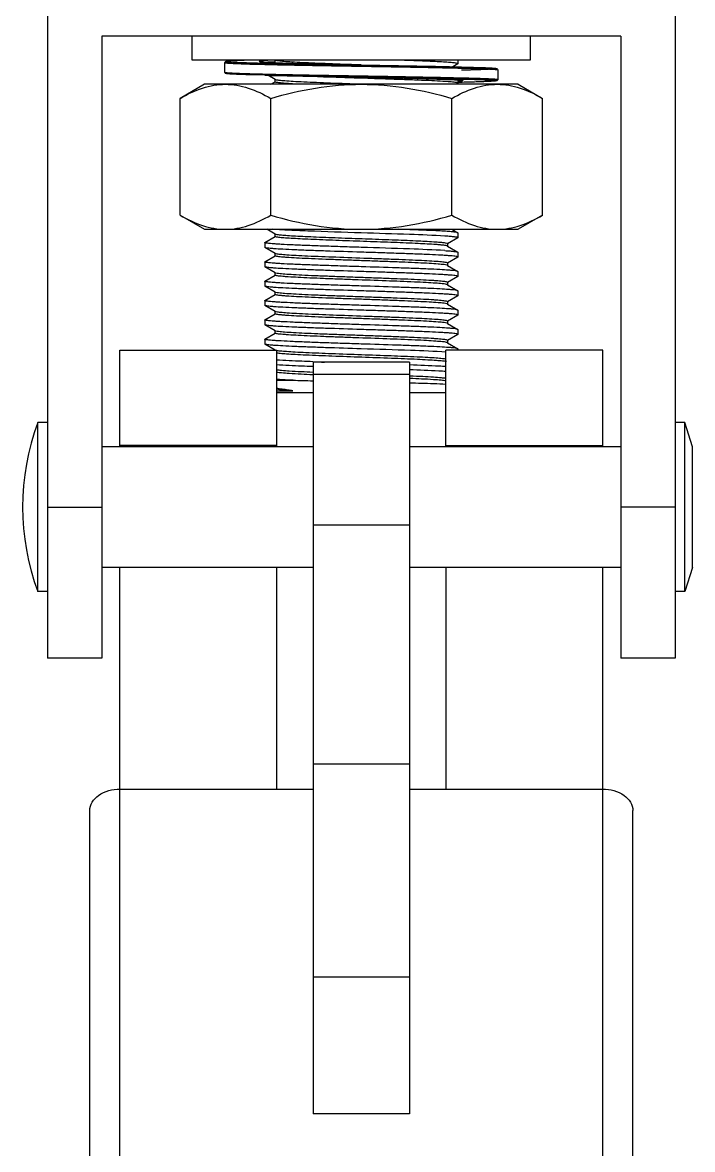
# Model space of a CAD drawing. Extents: x 185245 to 1992634, y -19957 to 755165.
# Drawn here: x 1880752.7 to 1881005.4, y 572780.8 to 573205.6 of the extents above; entities that cross this region are included whole.
import ezdxf

# ---------------------------------------------------------------- set-up
doc = ezdxf.new("R2010")
doc.units = 0
doc.header["$LTSCALE"] = 1000
doc.header["$MEASUREMENT"] = 0
doc.layers.add('02___PRT_ALL_AXES', color=7, linetype='Continuous')
doc.layers.add('03___PRT_ALL_CURVES', color=7, linetype='Continuous')

msp = doc.modelspace()

# ---------------------------------------------------------------- linework, layer by layer
at = {"color": 0, "linetype": 'Continuous'}
for p, q in [((1880762.08, 573221.01), (1880762.08, 572966.03)), ((1880998.84, 573221.01), (1880998.84, 572966.03)), ((1880782.57, 573200.52), (1880782.57, 572966.03)), ((1880978.35, 573200.52), (1880782.57, 573200.52)), ((1880978.35, 573200.52), (1880978.35, 572966.03)), ((1880829.01, 573186.86), (1880829.01, 573190.5)), ((1880831.94, 573191.23), (1880832.71, 573191.27)), ((1880832.71, 573191.27), (1880833.62, 573191.31)), ((1880833.62, 573191.31), (1880834.69, 573191.36)), ((1880834.69, 573191.36), (1880836.3, 573191.41)), ((1880843.96, 573190.68), (1880844.52, 573190.64)), ((1880844.52, 573190.64), (1880845.16, 573190.6)), ((1880845.16, 573190.6), (1880845.9, 573190.56)), ((1880845.28, 573190.6), (1880845.24, 573190.6)), ((1880845.9, 573190.56), (1880846.74, 573190.52)), ((1880846.74, 573190.52), (1880848.23, 573190.46)), ((1880847.95, 573190.74), (1880847.79, 573190.73)), ((1880847.86, 573190.47), (1880847.96, 573190.53)), ((1880847.89, 573190.47), (1880847.95, 573190.47)), ((1880847.9, 573190.19), (1880847.96, 573190.19)), ((1880848.04, 573191.34), (1880847.92, 573191.41)), ((1880847.98, 573190.74), (1880847.95, 573190.74)), ((1880847.98, 573190.5), (1880847.98, 573191.41)), ((1880847.99, 573190.47), (1880847.98, 573190.5)), ((1880848.1, 573191.31), (1880848.04, 573191.34)), ((1880848.23, 573190.46), (1880850.67, 573190.36)), ((1880850.67, 573190.36), (1880853.65, 573190.26)), ((1880853.65, 573190.26), (1880857.23, 573190.16)), ((1880857.23, 573190.16), (1880861.44, 573190.04)), ((1880861.44, 573190.04), (1880867.59, 573189.89)), ((1880880.46, 573189.59), (1880879.7, 573189.62)), ((1880879.7, 573189.61), (1880880.46, 573189.59)), ((1880879.7, 573189.61), (1880880.46, 573189.59)), ((1880880.46, 573189.59), (1880881.02, 573189.58)), ((1880881.02, 573189.58), (1880893.71, 573189.36)), ((1880893.71, 573189.36), (1880908.44, 573189.09)), ((1880908.44, 573189.09), (1880916.49, 573188.91)), ((1880916.83, 573189.98), (1880915.03, 573188.94)), ((1880916.49, 573188.91), (1880921.44, 573188.78)), ((1880916.83, 573189.98), (1880916.89, 573190.05)), ((1880921.44, 573188.78), (1880924.43, 573188.69)), ((1880924.43, 573188.69), (1880926.22, 573188.62)), ((1880926.22, 573188.62), (1880927.68, 573188.56)), ((1880927.68, 573188.56), (1880928.48, 573188.53)), ((1880928.48, 573188.53), (1880929.16, 573188.49)), ((1880929.16, 573188.49), (1880929.73, 573188.45)), ((1880831.88, 573186.14), (1880831.28, 573186.17)), ((1880832.59, 573186.1), (1880831.88, 573186.14)), ((1880833.44, 573186.06), (1880832.59, 573186.1)), ((1880834.96, 573186), (1880833.44, 573186.06)), ((1880836.85, 573185.93), (1880834.96, 573186)), ((1880840, 573185.84), (1880836.85, 573185.93)), ((1880844.08, 573185.73), (1880840, 573185.84)), ((1880843.97, 573186.18), (1880844.02, 573186.18)), ((1880857.14, 573185.45), (1880844.08, 573185.73)), ((1880847.98, 573184.09), (1880845.19, 573185.71)), ((1880847.98, 573183.22), (1880847.98, 573184.13)), ((1880848.04, 573184.06), (1880847.98, 573184.09)), ((1880848.06, 573185.64), (1880848.1, 573185.64)), ((1880866.73, 573185.28), (1880857.14, 573185.45)), ((1880859.93, 573185.4), (1880860.16, 573185.4)), ((1880860.16, 573185.4), (1880866.57, 573185.28)), ((1880866.57, 573185.28), (1880866.73, 573185.28)), ((1880881.04, 573185.03), (1880866.73, 573185.28)), ((1880866.73, 573185.28), (1880873.47, 573185.16)), ((1880873.47, 573185.16), (1880873.58, 573185.16)), ((1880873.58, 573185.16), (1880880.43, 573185.04)), ((1880880.43, 573185.04), (1880880.46, 573185.04)), ((1880880.46, 573185.04), (1880881.04, 573185.03)), ((1880881.03, 573184.57), (1880880.46, 573184.58)), ((1880882.86, 573184.51), (1880881.03, 573184.57)), ((1880881.04, 573185.03), (1880882.87, 573184.98)), ((1880881.04, 573185.03), (1880882.87, 573185)), ((1880887.61, 573184.88), (1880882.87, 573184.98)), ((1880895.27, 573184.69), (1880887.61, 573184.88)), ((1880900.57, 573184.56), (1880895.27, 573184.69)), ((1880905.07, 573184.43), (1880900.57, 573184.56)), ((1880907.92, 573184.34), (1880905.07, 573184.43)), ((1880910.35, 573184.26), (1880907.92, 573184.34)), ((1880912.39, 573184.18), (1880910.35, 573184.26)), ((1880914.07, 573184.11), (1880912.39, 573184.18)), ((1880915, 573184.06), (1880914.07, 573184.11)), ((1880915.8, 573184.01), (1880915, 573184.06)), ((1880916.48, 573183.97), (1880915.8, 573184.01)), ((1880916.87, 573184.35), (1880916.93, 573184.35)), ((1880916.89, 573184.81), (1880916.95, 573184.81)), ((1880931.91, 573187.77), (1880931.91, 573184.13)), ((1880846.34, 573182.31), (1880847.96, 573183.24)), ((1880916.83, 573182.7), (1880916.15, 573182.31)), ((1880916.83, 573182.7), (1880916.89, 573182.76)), ((1880921.82, 573183.13), (1880916.89, 573183)), ((1880917.66, 573183.47), (1880916.92, 573183.41)), ((1880924.59, 573183.22), (1880921.82, 573183.13)), ((1880926.27, 573183.28), (1880924.59, 573183.22)), ((1880927.65, 573183.33), (1880926.27, 573183.28)), ((1880928.42, 573183.37), (1880927.65, 573183.33)), ((1880929.09, 573183.41), (1880928.42, 573183.37)), ((1880844.09, 573122.72), (1880847.96, 573124.96)), ((1880847.98, 573125.81), (1880844.77, 573127.67)), ((1880847.98, 573124.94), (1880847.98, 573125.85)), ((1880848.04, 573125.78), (1880847.98, 573125.81)), ((1880916.83, 573124.42), (1880912.96, 573122.18)), ((1880914.58, 573127.67), (1880916.83, 573126.37)), ((1880916.89, 573126.3), (1880916.83, 573126.37)), ((1880916.83, 573124.42), (1880916.89, 573124.48)), ((1880844.04, 573122.66), (1880844.09, 573122.72)), ((1880844.09, 573120.78), (1880844.04, 573120.84)), ((1880847.98, 573118.53), (1880844.09, 573120.78)), ((1880912.88, 573121.37), (1880912.94, 573121.33)), ((1880912.94, 573122.21), (1880912.94, 573121.3)), ((1880912.94, 573121.33), (1880916.83, 573119.08)), ((1880844.09, 573115.44), (1880847.96, 573117.68)), ((1880847.98, 573117.65), (1880847.98, 573118.56)), ((1880848.04, 573118.49), (1880847.98, 573118.53)), ((1880916.83, 573117.13), (1880912.96, 573114.89)), ((1880916.83, 573119.08), (1880916.89, 573119.02)), ((1880916.83, 573117.13), (1880916.89, 573117.2)), ((1880844.04, 573115.38), (1880844.09, 573115.44)), ((1880844.09, 573113.49), (1880844.04, 573113.55)), ((1880847.98, 573111.24), (1880844.09, 573113.49)), ((1880912.88, 573114.08), (1880912.81, 573114.11)), ((1880912.88, 573114.08), (1880912.94, 573114.05)), ((1880912.94, 573114.92), (1880912.94, 573114.01)), ((1880912.94, 573114.05), (1880916.83, 573111.8)), ((1880916.89, 573111.73), (1880916.83, 573111.8)), ((1880844.04, 573108.09), (1880844.09, 573108.15)), ((1880844.09, 573108.15), (1880847.96, 573110.39)), ((1880847.98, 573110.37), (1880847.98, 573111.28)), ((1880848.04, 573111.21), (1880847.98, 573111.24)), ((1880848.12, 573111.17), (1880848.04, 573111.21)), ((1880912.94, 573107.64), (1880912.94, 573106.72)), ((1880916.83, 573109.85), (1880912.96, 573107.61)), ((1880916.83, 573109.85), (1880916.89, 573109.91)), ((1880844.09, 573106.21), (1880844.04, 573106.27)), ((1880847.98, 573103.96), (1880844.09, 573106.21)), ((1880844.09, 573100.87), (1880847.96, 573103.11)), ((1880847.98, 573103.08), (1880847.98, 573103.99)), ((1880848.04, 573103.92), (1880847.98, 573103.96)), ((1880848.1, 573103.89), (1880848.04, 573103.92)), ((1880912.88, 573106.8), (1880912.94, 573106.76)), ((1880912.94, 573106.76), (1880916.83, 573104.51)), ((1880916.89, 573104.45), (1880916.83, 573104.51)), ((1880844.04, 573100.81), (1880844.09, 573100.87)), ((1880844.09, 573098.92), (1880844.04, 573098.98)), ((1880847.98, 573096.67), (1880844.09, 573098.92)), ((1880912.88, 573099.51), (1880912.82, 573099.54)), ((1880912.88, 573099.51), (1880912.94, 573099.48)), ((1880912.94, 573100.35), (1880912.94, 573099.44)), ((1880912.94, 573099.48), (1880916.83, 573097.23)), ((1880916.83, 573102.56), (1880912.96, 573100.32)), ((1880916.83, 573102.56), (1880916.89, 573102.63)), ((1880844.09, 573093.58), (1880847.96, 573095.82)), ((1880847.98, 573095.8), (1880847.98, 573096.71)), ((1880848.04, 573096.64), (1880847.98, 573096.67)), ((1880916.83, 573095.28), (1880912.96, 573093.04)), ((1880916.89, 573097.16), (1880916.83, 573097.23)), ((1880916.83, 573095.28), (1880916.89, 573095.34)), ((1880844.04, 573093.52), (1880844.09, 573093.58)), ((1880844.09, 573091.64), (1880844.04, 573091.7)), ((1880847.98, 573089.39), (1880844.09, 573091.64)), ((1880912.88, 573092.23), (1880912.81, 573092.26)), ((1880912.88, 573092.23), (1880912.94, 573092.19)), ((1880912.94, 573093.07), (1880912.94, 573092.15)), ((1880912.94, 573092.19), (1880916.83, 573089.94)), ((1880844.04, 573086.24), (1880844.09, 573086.3)), ((1880844.09, 573086.3), (1880847.96, 573088.54)), ((1880847.98, 573088.51), (1880847.98, 573089.42)), ((1880848.04, 573089.35), (1880847.98, 573089.39)), ((1880848.11, 573089.32), (1880848.04, 573089.35)), ((1880916.83, 573087.99), (1880912.96, 573085.75)), ((1880916.89, 573089.88), (1880916.83, 573089.94)), ((1880916.83, 573087.99), (1880916.89, 573088.06)), ((1880789.4, 573045.71), (1880789.4, 573082.14)), ((1880789.4, 573082.14), (1880848.59, 573082.14)), ((1880844.09, 573084.35), (1880844.04, 573084.41)), ((1880847.91, 573082.14), (1880844.09, 573084.35)), ((1880848.59, 573045.71), (1880848.59, 573082.14)), ((1880912.33, 573045.71), (1880912.33, 573082.14)), ((1880971.52, 573082.14), (1880912.33, 573082.14)), ((1880912.88, 573084.94), (1880912.94, 573084.91)), ((1880912.94, 573085.78), (1880912.94, 573084.87)), ((1880912.94, 573084.91), (1880916.83, 573082.66)), ((1880916.89, 573082.59), (1880916.83, 573082.66)), ((1880971.52, 573045.71), (1880971.52, 573082.14)), ((1880862.25, 573077.58), (1880862.25, 572794.26)), ((1880898.67, 573077.58), (1880862.25, 573077.58)), ((1880898.67, 573077.58), (1880898.67, 572794.26)), ((1880862.17, 573075.92), (1880862.11, 573075.92)), ((1880848.59, 573070.76), (1880854.69, 573070.76)), ((1880898.67, 573072.88), (1880862.25, 573072.88)), ((1880848.59, 573066.81), (1880854.63, 573066.81)), ((1880848.59, 573066.2), (1880862.25, 573066.2)), ((1880898.67, 573066.2), (1880912.33, 573066.2)), ((1880848.59, 573046.17), (1880789.4, 573046.17)), ((1880912.33, 573046.17), (1880971.52, 573046.17)), ((1880762.08, 573022.95), (1880782.57, 573022.95)), ((1880998.84, 573022.95), (1880978.35, 573022.95)), ((1880898.67, 573016.14), (1880862.25, 573016.14)), ((1880789.4, 570479.48), (1880789.4, 573000.18)), ((1880848.59, 572916.61), (1880848.59, 573000.18)), ((1880912.33, 573000.18), (1880912.33, 572916.61)), ((1880971.52, 570479.48), (1880971.52, 573000.18)), ((1880782.57, 572966.03), (1880762.08, 572966.03)), ((1880998.84, 572966.03), (1880978.35, 572966.03)), ((1880898.67, 572926), (1880862.25, 572926)), ((1880789.4, 572916.61), (1880862.25, 572916.61)), ((1880898.67, 572916.61), (1880971.52, 572916.61)), ((1880778.02, 570595.59), (1880778.02, 572908.56)), ((1880982.91, 570595.59), (1880982.91, 572908.56)), ((1880898.67, 572845.78), (1880862.25, 572845.78)), ((1880898.67, 572794.26), (1880862.25, 572794.26))]:
    msp.add_line(p, q, dxfattribs=at)
for points in [[(1880829.01, 573190.5), (1880829.01, 573190.54), (1880829.12, 573190.8), (1880829.25, 573190.91), (1880829.34, 573190.96), (1880829.42, 573190.99), (1880829.51, 573191.01), (1880829.6, 573191.03), (1880829.7, 573191.05), (1880829.83, 573191.07), (1880829.97, 573191.08), (1880830.13, 573191.1), (1880830.31, 573191.12), (1880830.52, 573191.14), (1880830.75, 573191.15), (1880831, 573191.17), (1880831.29, 573191.19), (1880831.94, 573191.23)], [(1880842.29, 573190.86), (1880842.3, 573190.86), (1880842.33, 573190.85), (1880842.39, 573190.84), (1880842.46, 573190.83), (1880842.56, 573190.81), (1880842.67, 573190.8), (1880842.8, 573190.78), (1880842.94, 573190.77), (1880843.11, 573190.75), (1880843.29, 573190.73), (1880843.5, 573190.72), (1880843.72, 573190.7), (1880843.96, 573190.68)], [(1880867.59, 573189.89), (1880879.13, 573189.62), (1880879.7, 573189.61)], [(1880929.73, 573188.45), (1880929.98, 573188.44), (1880930.2, 573188.42), (1880930.4, 573188.4), (1880930.59, 573188.39), (1880930.75, 573188.37), (1880930.9, 573188.36), (1880931.03, 573188.34), (1880931.15, 573188.33), (1880931.25, 573188.31), (1880931.35, 573188.29), (1880931.43, 573188.28), (1880931.51, 573188.26), (1880931.58, 573188.23), (1880931.68, 573188.18), (1880931.8, 573188.07), (1880931.91, 573187.81), (1880931.91, 573187.77)], [(1880831.28, 573186.17), (1880831.02, 573186.19), (1880830.79, 573186.21), (1880830.57, 573186.22), (1880830.38, 573186.24), (1880830.21, 573186.25), (1880830.05, 573186.27), (1880829.92, 573186.29), (1880829.8, 573186.3), (1880829.69, 573186.32), (1880829.59, 573186.33), (1880829.51, 573186.35), (1880829.43, 573186.37), (1880829.35, 573186.4), (1880829.26, 573186.44), (1880829.13, 573186.54), (1880829.02, 573186.79), (1880829.01, 573186.86)], [(1880918.47, 573183.76), (1880918.47, 573183.76), (1880918.43, 573183.77), (1880918.37, 573183.78), (1880918.28, 573183.8), (1880918.17, 573183.81), (1880918.04, 573183.83), (1880917.89, 573183.85), (1880917.72, 573183.87), (1880917.52, 573183.89), (1880917.3, 573183.91), (1880917.05, 573183.93), (1880916.78, 573183.95), (1880916.48, 573183.97)], [(1880931.91, 573184.13), (1880931.91, 573184.06), (1880931.79, 573183.81), (1880931.66, 573183.71), (1880931.57, 573183.67), (1880931.49, 573183.64), (1880931.41, 573183.62), (1880931.33, 573183.6), (1880931.23, 573183.58), (1880931.12, 573183.57), (1880931, 573183.55), (1880930.86, 573183.54), (1880930.71, 573183.52), (1880930.53, 573183.51), (1880930.34, 573183.49), (1880930.13, 573183.47), (1880929.91, 573183.46), (1880929.65, 573183.44), (1880929.09, 573183.41)]]:
    msp.add_lwpolyline(points, dxfattribs=at)
for centre, radius, start, end in [((1880881.75, 574733.36), 1543.54, 268.54679, 268.74351), ((1880885.6, 574894.66), 1709.43, 268.60622, 268.7414), ((1880918.9, 576417.77), 3232.91, 268.74507, 268.95473), ((1880913.81, 573142.5), 41.56, 85.0643, 85.7408), ((1880914.58, 573210.77), 26.97, 274.9903, 275.5021), ((1880848.41, 573104.64), 0.808, 247.735, 248.6623), ((1880912.51, 573098.79), 0.809, 67.7398, 68.664), ((1880932.97, 575008.65), 1932.2, 267.9, 268.02905), ((1880895.75, 574549.15), 1478.96, 268.40929, 268.69927)]:
    msp.add_arc(centre, radius, start, end, dxfattribs=at)
for points, knots in [([(1880829.01, 573190.5), (1880829.01, 573190.48), (1880829.13, 573190.44), (1880829.29, 573190.41), (1880829.61, 573190.37), (1880830.04, 573190.33), (1880830.59, 573190.29), (1880831.57, 573190.22), (1880833.08, 573190.15), (1880835.23, 573190.07), (1880837.82, 573189.98), (1880840.82, 573189.9), (1880844.2, 573189.82), (1880847.93, 573189.73), (1880853.49, 573189.61), (1880861.03, 573189.47), (1880870.55, 573189.3), (1880880.47, 573189.14), (1880890.38, 573188.97), (1880899.9, 573188.8), (1880907.44, 573188.66), (1880913, 573188.54), (1880916.73, 573188.46), (1880920.11, 573188.37), (1880923.11, 573188.29), (1880925.69, 573188.21), (1880927.85, 573188.12), (1880929.36, 573188.05), (1880930.33, 573187.99), (1880930.89, 573187.95), (1880931.31, 573187.91), (1880931.64, 573187.87), (1880931.8, 573187.83), (1880931.91, 573187.8), (1880931.91, 573187.77)], [0, 0, 0, 0, 0.000734, 0.002588, 0.005621, 0.009835, 0.015225, 0.021778, 0.038315, 0.05929, 0.084505, 0.11372, 0.146654, 0.182994, 0.222387, 0.30879, 0.402541, 0.500037, 0.597531, 0.691278, 0.777674, 0.817064, 0.853401, 0.886332, 0.915542, 0.940751, 0.961719, 0.978248, 0.984797, 0.990182, 0.994392, 0.99742, 0.99927, 1, 1, 1, 1]), ([(1880836.3, 573191.41), (1880835.68, 573191.39), (1880834.53, 573191.35), (1880832.95, 573191.28), (1880831.82, 573191.23), (1880831.06, 573191.18), (1880830.6, 573191.14), (1880830.22, 573191.11), (1880829.93, 573191.08), (1880829.7, 573191.05), (1880829.57, 573191.01), (1880829.47, 573190.99), (1880829.46, 573190.95), (1880829.49, 573190.93), (1880829.53, 573190.92), (1880829.61, 573190.89), (1880829.77, 573190.86), (1880830.02, 573190.83), (1880830.35, 573190.79), (1880830.76, 573190.76), (1880831.45, 573190.71), (1880832.5, 573190.65), (1880833.99, 573190.59), (1880835.76, 573190.52), (1880837.81, 573190.45), (1880840.12, 573190.38), (1880841.74, 573190.34), (1880842.6, 573190.32)], [0, 0, 0, 0, 0.093183, 0.172189, 0.236539, 0.263093, 0.285847, 0.304768, 0.319836, 0.33104, 0.338399, 0.342056, 0.342921, 0.344117, 0.346129, 0.34906, 0.357776, 0.370349, 0.386785, 0.407069, 0.431174, 0.49071, 0.565043, 0.653721, 0.756205, 0.871868, 1, 1, 1, 1]), ([(1880843.07, 573191.16), (1880842.93, 573191.15), (1880842.69, 573191.13), (1880842.38, 573191.08), (1880842.18, 573191.05), (1880842.07, 573191.02), (1880842.02, 573191), (1880841.99, 573190.98), (1880841.99, 573190.92), (1880842.1, 573190.89), (1880842.25, 573190.85), (1880842.52, 573190.81), (1880842.88, 573190.77), (1880843.33, 573190.73), (1880843.87, 573190.68), (1880844.78, 573190.62), (1880846.13, 573190.55), (1880847.26, 573190.5), (1880847.89, 573190.47)], [0, 0, 0, 0, 0.057695, 0.102152, 0.133345, 0.144014, 0.151502, 0.156113, 0.159189, 0.171014, 0.195466, 0.233126, 0.284056, 0.348196, 0.425398, 0.515491, 0.733471, 1, 1, 1, 1]), ([(1880847.14, 573191.41), (1880846.71, 573191.39), (1880845.35, 573191.33), (1880843.99, 573191.25), (1880843.07, 573191.16)], [0, 0, 0, 0, 0.316279, 1, 1, 1, 1]), ([(1880847.79, 573190.73), (1880847.56, 573190.72), (1880846.72, 573190.68), (1880845.88, 573190.64), (1880845.28, 573190.6)], [0, 0, 0, 0, 0.279412, 1, 1, 1, 1]), ([(1880847.95, 573190.47), (1880852.49, 573190.28), (1880863.07, 573189.99), (1880873.66, 573189.75), (1880879.7, 573189.61)], [0, 0, 0, 0, 0.42908, 1, 1, 1, 1]), ([(1880847.96, 573190.19), (1880850.32, 573190.14), (1880860.9, 573189.92), (1880871.48, 573189.75), (1880879.7, 573189.61)], [0, 0, 0, 0, 0.22287, 1, 1, 1, 1]), ([(1880879.7, 573189.62), (1880875.85, 573189.76), (1880870.25, 573189.96), (1880863.09, 573190.24), (1880858.47, 573190.45), (1880854.59, 573190.66), (1880851.55, 573190.84), (1880849.5, 573191.07), (1880848.43, 573191.18), (1880848.1, 573191.31)], [0, 0, 0, 0, 0.364961, 0.531036, 0.678684, 0.803013, 0.899918, 0.966237, 1, 1, 1, 1]), ([(1880881.02, 573189.58), (1880883.45, 573189.54), (1880888.25, 573189.46), (1880895.33, 573189.34), (1880902.1, 573189.21), (1880908.42, 573189.09), (1880914.18, 573188.97), (1880919.23, 573188.84), (1880922.97, 573188.74), (1880925.53, 573188.65), (1880927.11, 573188.59), (1880928.45, 573188.53), (1880929.41, 573188.48), (1880930.06, 573188.43), (1880930.45, 573188.4), (1880930.78, 573188.37), (1880931.04, 573188.34), (1880931.23, 573188.31), (1880931.36, 573188.28), (1880931.42, 573188.26), (1880931.45, 573188.25), (1880931.46, 573188.23), (1880931.45, 573188.21), (1880931.42, 573188.19), (1880931.35, 573188.17), (1880931.23, 573188.14), (1880931.03, 573188.11), (1880930.64, 573188.07), (1880929.99, 573188.01), (1880928.53, 573187.92), (1880926.1, 573187.82), (1880922.49, 573187.7), (1880919.78, 573187.63), (1880918.28, 573187.59)], [0, 0, 0, 0, 0.114408, 0.226286, 0.333333, 0.433352, 0.524287, 0.604264, 0.671643, 0.700166, 0.725046, 0.746157, 0.763393, 0.77053, 0.776668, 0.781801, 0.785923, 0.789034, 0.791139, 0.791822, 0.792275, 0.79255, 0.792828, 0.79329, 0.793982, 0.796105, 0.799235, 0.803376, 0.814683, 0.829982, 0.87224, 0.929301, 1, 1, 1, 1]), ([(1880916.89, 573190.05), (1880916.89, 573190.09), (1880916.71, 573190.17), (1880916.44, 573190.23), (1880915.93, 573190.32), (1880914.91, 573190.44), (1880913.15, 573190.59), (1880910.53, 573190.75), (1880907.26, 573190.91), (1880903.4, 573191.08), (1880899.05, 573191.25), (1880895.99, 573191.36), (1880894.4, 573191.41)], [0, 0, 0, 0, 0.005786, 0.019414, 0.041485, 0.072004, 0.157793, 0.275073, 0.421358, 0.593494, 0.787777, 1, 1, 1, 1]), ([(1880829.01, 573186.86), (1880829.01, 573186.84), (1880829.12, 573186.8), (1880829.29, 573186.77), (1880829.61, 573186.73), (1880830.03, 573186.69), (1880830.58, 573186.64), (1880831.55, 573186.58), (1880833.05, 573186.51), (1880835.18, 573186.43), (1880837.75, 573186.34), (1880840.73, 573186.26), (1880842.85, 573186.21), (1880843.97, 573186.18)], [0, 0, 0, 0, 0.004985, 0.0176, 0.038249, 0.066956, 0.103679, 0.14834, 0.261059, 0.404068, 0.576024, 0.7753, 1, 1, 1, 1]), ([(1880844.02, 573186.18), (1880849.59, 573186.05), (1880865.09, 573185.75), (1880889.38, 573185.35), (1880908.1, 573185.02), (1880916.89, 573184.81)], [0, 0, 0, 0, 0.229313, 0.637984, 1, 1, 1, 1]), ([(1880848.18, 573184), (1880848.16, 573184.01), (1880848.11, 573184.02), (1880848.06, 573184.05), (1880848.04, 573184.06)], [0, 0, 0, 0, 0.561798, 1, 1, 1, 1]), ([(1880880.46, 573182.31), (1880876.6, 573182.45), (1880870.97, 573182.65), (1880863.75, 573182.93), (1880859.05, 573183.14), (1880855.07, 573183.34), (1880851.92, 573183.53), (1880849.72, 573183.75), (1880848.57, 573183.88), (1880848.18, 573184)], [0, 0, 0, 0, 0.358483, 0.522838, 0.669887, 0.794772, 0.893379, 0.962492, 1, 1, 1, 1]), ([(1880880.46, 573184.58), (1880878.07, 573184.66), (1880869.41, 573184.94), (1880860.76, 573185.22), (1880854.5, 573185.5)], [0, 0, 0, 0, 0.276436, 1, 1, 1, 1]), ([(1880916.89, 573182.76), (1880916.89, 573182.83), (1880916.59, 573182.91), (1880916.17, 573183), (1880915.33, 573183.11), (1880914.25, 573183.21), (1880912.84, 573183.32), (1880910.41, 573183.47), (1880906.74, 573183.66), (1880901.68, 573183.87), (1880895.87, 573184.08), (1880889.51, 573184.29), (1880885.11, 573184.44), (1880882.86, 573184.51)], [0, 0, 0, 0, 0.005703, 0.020172, 0.04378, 0.076386, 0.117742, 0.167486, 0.290355, 0.440693, 0.61322, 0.801833, 1, 1, 1, 1]), ([(1880882.87, 573185), (1880886.01, 573184.94), (1880897.35, 573184.75), (1880908.68, 573184.55), (1880916.87, 573184.35)], [0, 0, 0, 0, 0.277252, 1, 1, 1, 1]), ([(1880882.87, 573184.98), (1880886.59, 573184.9), (1880893.63, 573184.74), (1880903.28, 573184.49), (1880910.9, 573184.25), (1880915.21, 573184.07), (1880916.89, 573183.94)], [0, 0, 0, 0, 0.327938, 0.620366, 0.851227, 1, 1, 1, 1]), ([(1880916.93, 573184.35), (1880918.98, 573184.3), (1880921.88, 573184.22), (1880925.46, 573184.1), (1880927.54, 573184.02), (1880928.99, 573183.95), (1880929.94, 573183.89), (1880930.46, 573183.85), (1880930.9, 573183.8), (1880931.16, 573183.77), (1880931.59, 573183.67), (1880931.16, 573183.57), (1880930.9, 573183.54), (1880930.46, 573183.5), (1880929.93, 573183.46), (1880928.99, 573183.4), (1880927.54, 573183.33), (1880925.46, 573183.24), (1880921.87, 573183.13), (1880918.98, 573183.05), (1880916.92, 573183)], [0, 0, 0, 0, 0.212148, 0.298132, 0.369616, 0.425941, 0.448254, 0.466597, 0.480935, 0.491247, 0.499914, 0.508617, 0.518947, 0.533304, 0.551665, 0.573994, 0.630349, 0.701857, 0.787856, 1, 1, 1, 1]), ([(1880916.95, 573184.81), (1880918.07, 573184.78), (1880920.19, 573184.73), (1880923.17, 573184.65), (1880925.73, 573184.56), (1880927.87, 573184.48), (1880929.37, 573184.41), (1880930.34, 573184.35), (1880930.89, 573184.3), (1880931.31, 573184.26), (1880931.64, 573184.22), (1880931.8, 573184.19), (1880931.91, 573184.15), (1880931.91, 573184.13)], [0, 0, 0, 0, 0.224593, 0.423791, 0.595701, 0.738698, 0.851435, 0.896118, 0.932869, 0.961612, 0.982304, 0.994968, 1, 1, 1, 1]), ([(1880917.38, 573183.9), (1880917.46, 573183.9), (1880917.74, 573183.87), (1880918.02, 573183.84), (1880918.22, 573183.81)], [0, 0, 0, 0, 0.294737, 1, 1, 1, 1]), ([(1880918.22, 573183.81), (1880918.31, 573183.8), (1880918.45, 573183.78), (1880918.6, 573183.74), (1880918.71, 573183.71), (1880918.71, 573183.66), (1880918.67, 573183.64), (1880918.63, 573183.62), (1880918.52, 573183.58), (1880918.32, 573183.55), (1880918.02, 573183.51), (1880917.79, 573183.48), (1880917.66, 573183.47)], [0, 0, 0, 0, 0.160817, 0.265115, 0.31558, 0.328996, 0.349081, 0.381472, 0.427462, 0.561552, 0.752432, 1, 1, 1, 1]), ([(1880857.49, 573182.31), (1880856.14, 573182.38), (1880854.25, 573182.48), (1880851.91, 573182.64), (1880850.54, 573182.75), (1880849.49, 573182.86), (1880848.68, 573182.97), (1880848.27, 573183.06), (1880847.98, 573183.15), (1880847.98, 573183.22)], [0, 0, 0, 0, 0.421729, 0.592956, 0.735504, 0.848073, 0.929659, 0.979849, 1, 1, 1, 1]), ([(1880880.46, 573126.3), (1880873.71, 573126.52), (1880864.33, 573126.81), (1880853.11, 573127.27), (1880848.64, 573127.52), (1880846.81, 573127.67)], [0, 0, 0, 0, 0.601171, 0.836534, 1, 1, 1, 1]), ([(1880908.59, 573121.9), (1880906.36, 573122.06), (1880901.12, 573122.33), (1880892.45, 573122.69), (1880882.51, 573123.04), (1880873.9, 573123.35), (1880867.17, 573123.6), (1880862.58, 573123.79), (1880858.45, 573123.97), (1880854.92, 573124.16), (1880852.07, 573124.34), (1880850.15, 573124.5), (1880849.03, 573124.64), (1880848.47, 573124.73), (1880848.17, 573124.8), (1880847.98, 573124.89), (1880847.98, 573124.94)], [0, 0, 0, 0, 0.110711, 0.25879, 0.428579, 0.602076, 0.684431, 0.760893, 0.829425, 0.888206, 0.935673, 0.970577, 0.983029, 0.992048, 0.997627, 1, 1, 1, 1]), ([(1880908.59, 573122.81), (1880906.42, 573122.97), (1880901.34, 573123.23), (1880892.92, 573123.58), (1880883.24, 573123.93), (1880873.28, 573124.28), (1880865.26, 573124.58), (1880859.46, 573124.84), (1880855.84, 573125.02), (1880852.86, 573125.2), (1880850.56, 573125.36), (1880849.05, 573125.56), (1880848.26, 573125.65), (1880848.04, 573125.78)], [0, 0, 0, 0, 0.107783, 0.251572, 0.416871, 0.586964, 0.744654, 0.813774, 0.874011, 0.923835, 0.961993, 0.987552, 1, 1, 1, 1]), ([(1880912.01, 573125.09), (1880907.57, 573125.37), (1880897.05, 573125.77), (1880886.53, 573126.11), (1880880.46, 573126.3)], [0, 0, 0, 0, 0.42277, 1, 1, 1, 1]), ([(1880916.83, 573126.37), (1880916.64, 573126.48), (1880915.95, 573126.56), (1880914.64, 573126.73), (1880912.62, 573126.87), (1880909.99, 573127.04), (1880906.76, 573127.19), (1880901.51, 573127.42), (1880897.33, 573127.57), (1880894.4, 573127.67)], [0, 0, 0, 0, 0.029291, 0.089386, 0.179424, 0.297711, 0.44196, 0.609341, 1, 1, 1, 1]), ([(1880916.89, 573124.48), (1880916.89, 573124.52), (1880916.76, 573124.59), (1880916.53, 573124.65), (1880916.13, 573124.72), (1880915.32, 573124.83), (1880913.92, 573124.96), (1880912.71, 573125.04), (1880912.01, 573125.09)], [0, 0, 0, 0, 0.022001, 0.071614, 0.151547, 0.261983, 0.573159, 1, 1, 1, 1]), ([(1880880.46, 573120.84), (1880878.09, 573120.92), (1880873.45, 573121.06), (1880866.7, 573121.29), (1880860.48, 573121.51), (1880855.03, 573121.73), (1880851.07, 573121.92), (1880848.44, 573122.08), (1880846.91, 573122.19), (1880845.73, 573122.3), (1880844.82, 573122.41), (1880844.37, 573122.51), (1880844.04, 573122.59), (1880844.04, 573122.66)], [0, 0, 0, 0, 0.194721, 0.381979, 0.55457, 0.705865, 0.830075, 0.880496, 0.922471, 0.955593, 0.979584, 0.994275, 1, 1, 1, 1]), ([(1880880.46, 573119.02), (1880875.97, 573119.16), (1880869.43, 573119.37), (1880861.09, 573119.66), (1880855.72, 573119.88), (1880851.24, 573120.09), (1880848.14, 573120.27), (1880846.21, 573120.43), (1880845.22, 573120.53), (1880844.55, 573120.64), (1880844.2, 573120.71), (1880844.09, 573120.78)], [0, 0, 0, 0, 0.370036, 0.538455, 0.68763, 0.812233, 0.907832, 0.943658, 0.97107, 0.98986, 1, 1, 1, 1]), ([(1880912.01, 573119.63), (1880907.57, 573119.91), (1880897.05, 573120.3), (1880886.53, 573120.65), (1880880.46, 573120.84)], [0, 0, 0, 0, 0.422765, 1, 1, 1, 1]), ([(1880912.94, 573122.21), (1880912.94, 573122.24), (1880912.83, 573122.31), (1880912.48, 573122.41), (1880911.65, 573122.55), (1880910.31, 573122.68), (1880909.22, 573122.77), (1880908.59, 573122.81)], [0, 0, 0, 0, 0.02323, 0.073288, 0.263625, 0.57431, 1, 1, 1, 1]), ([(1880912.88, 573121.37), (1880912.75, 573121.44), (1880912.29, 573121.53), (1880911.43, 573121.66), (1880910.14, 573121.78), (1880909.15, 573121.86), (1880908.59, 573121.9)], [0, 0, 0, 0, 0.107625, 0.311403, 0.610331, 1, 1, 1, 1]), ([(1880912.81, 573114.11), (1880912.46, 573114.26), (1880911.3, 573114.37), (1880909.07, 573114.61), (1880905.78, 573114.8), (1880901.59, 573115.02), (1880896.62, 573115.23), (1880891.07, 573115.45), (1880885.14, 573115.66), (1880879.03, 573115.88), (1880872.98, 573116.1), (1880867.2, 573116.32), (1880861.9, 573116.53), (1880857.27, 573116.75), (1880853.91, 573116.93), (1880851.69, 573117.09), (1880850.4, 573117.2), (1880849.4, 573117.3), (1880848.64, 573117.41), (1880848.25, 573117.5), (1880847.98, 573117.59), (1880847.98, 573117.65)], [0, 0, 0, 0, 0.017786, 0.052839, 0.104005, 0.169458, 0.246837, 0.333341, 0.425839, 0.520978, 0.615311, 0.705419, 0.788037, 0.860174, 0.919224, 0.943153, 0.963063, 0.97877, 0.990157, 0.997162, 1, 1, 1, 1]), ([(1880848.34, 573118.39), (1880848.31, 573118.4), (1880848.21, 573118.42), (1880848.1, 573118.46), (1880848.04, 573118.49)], [0, 0, 0, 0, 0.320151, 1, 1, 1, 1]), ([(1880912.94, 573114.92), (1880912.94, 573114.98), (1880912.69, 573115.07), (1880912.31, 573115.16), (1880911.58, 573115.26), (1880910.61, 573115.37), (1880909.37, 573115.47), (1880907.23, 573115.63), (1880904, 573115.81), (1880899.53, 573116.02), (1880894.39, 573116.23), (1880888.77, 573116.44), (1880880.88, 573116.73), (1880871.33, 573117.07), (1880862.31, 573117.42), (1880856.13, 573117.72), (1880852.65, 573117.92), (1880850.16, 573118.13), (1880848.82, 573118.28), (1880848.34, 573118.39)], [0, 0, 0, 0, 0.002759, 0.009523, 0.020511, 0.035675, 0.054897, 0.078022, 0.135142, 0.205065, 0.285364, 0.373246, 0.465653, 0.65112, 0.816158, 0.883701, 0.938007, 0.977206, 1, 1, 1, 1]), ([(1880916.89, 573117.2), (1880916.89, 573117.27), (1880916.56, 573117.35), (1880916.11, 573117.45), (1880915.19, 573117.56), (1880914.01, 573117.67), (1880912.48, 573117.78), (1880909.85, 573117.94), (1880905.89, 573118.13), (1880900.44, 573118.35), (1880894.22, 573118.57), (1880887.48, 573118.8), (1880882.83, 573118.94), (1880880.46, 573119.02)], [0, 0, 0, 0, 0.00573, 0.020425, 0.044419, 0.077543, 0.119519, 0.169942, 0.29416, 0.445458, 0.618039, 0.805282, 1, 1, 1, 1]), ([(1880912.01, 573119.63), (1880912.64, 573119.58), (1880913.76, 573119.5), (1880915.22, 573119.38), (1880916.18, 573119.24), (1880916.69, 573119.17), (1880916.83, 573119.08)], [0, 0, 0, 0, 0.393975, 0.69435, 0.896787, 1, 1, 1, 1]), ([(1880880.46, 573113.55), (1880878.09, 573113.63), (1880873.45, 573113.78), (1880866.7, 573114), (1880860.48, 573114.22), (1880855.04, 573114.44), (1880851.07, 573114.64), (1880848.44, 573114.8), (1880846.91, 573114.91), (1880845.73, 573115.02), (1880844.82, 573115.12), (1880844.37, 573115.22), (1880844.04, 573115.31), (1880844.04, 573115.38)], [0, 0, 0, 0, 0.194708, 0.381941, 0.554513, 0.705807, 0.830028, 0.880455, 0.922436, 0.955565, 0.979564, 0.994265, 1, 1, 1, 1]), ([(1880880.46, 573111.73), (1880875.97, 573111.88), (1880869.43, 573112.08), (1880861.09, 573112.38), (1880855.72, 573112.59), (1880851.24, 573112.81), (1880848.14, 573112.99), (1880846.21, 573113.15), (1880845.22, 573113.25), (1880844.55, 573113.36), (1880844.2, 573113.43), (1880844.09, 573113.49)], [0, 0, 0, 0, 0.370036, 0.538455, 0.68763, 0.812233, 0.907832, 0.943658, 0.97107, 0.98986, 1, 1, 1, 1]), ([(1880916.83, 573111.8), (1880916.72, 573111.86), (1880916.37, 573111.93), (1880915.7, 573112.04), (1880914.71, 573112.14), (1880912.79, 573112.3), (1880909.68, 573112.48), (1880905.2, 573112.7), (1880899.83, 573112.91), (1880891.49, 573113.2), (1880884.95, 573113.41), (1880880.46, 573113.55)], [0, 0, 0, 0, 0.01014, 0.02893, 0.056344, 0.092171, 0.187776, 0.312381, 0.46155, 0.629965, 1, 1, 1, 1]), ([(1880916.89, 573109.91), (1880916.89, 573109.98), (1880916.56, 573110.07), (1880916.11, 573110.16), (1880915.19, 573110.27), (1880914.01, 573110.38), (1880912.48, 573110.49), (1880909.85, 573110.65), (1880905.89, 573110.84), (1880900.44, 573111.07), (1880894.22, 573111.29), (1880887.48, 573111.51), (1880882.83, 573111.66), (1880880.46, 573111.73)], [0, 0, 0, 0, 0.00573, 0.020425, 0.044419, 0.077543, 0.119519, 0.169942, 0.29416, 0.445458, 0.618039, 0.805282, 1, 1, 1, 1]), ([(1880880.46, 573106.27), (1880878.09, 573106.35), (1880873.45, 573106.49), (1880866.7, 573106.72), (1880860.48, 573106.94), (1880855.03, 573107.16), (1880851.07, 573107.35), (1880848.44, 573107.51), (1880846.91, 573107.62), (1880845.73, 573107.73), (1880844.82, 573107.84), (1880844.37, 573107.94), (1880844.04, 573108.02), (1880844.04, 573108.09)], [0, 0, 0, 0, 0.194721, 0.381979, 0.554569, 0.705864, 0.830074, 0.880495, 0.92247, 0.955592, 0.979583, 0.994275, 1, 1, 1, 1]), ([(1880912.52, 573106.91), (1880912.02, 573107.02), (1880910.64, 573107.17), (1880908.09, 573107.38), (1880904.59, 573107.58), (1880898.38, 573107.88), (1880889.37, 573108.23), (1880879.84, 573108.57), (1880871.98, 573108.85), (1880866.39, 573109.06), (1880861.29, 573109.27), (1880856.86, 573109.48), (1880853.64, 573109.67), (1880851.52, 573109.82), (1880850.29, 573109.92), (1880849.34, 573110.03), (1880848.61, 573110.13), (1880848.23, 573110.22), (1880847.98, 573110.31), (1880847.98, 573110.37)], [0, 0, 0, 0, 0.023805, 0.063835, 0.118767, 0.186724, 0.351985, 0.537012, 0.629032, 0.71647, 0.796306, 0.865789, 0.922526, 0.945489, 0.964576, 0.979631, 0.990541, 0.997257, 1, 1, 1, 1]), ([(1880912.94, 573107.64), (1880912.94, 573107.7), (1880912.68, 573107.79), (1880912.28, 573107.88), (1880911.52, 573107.99), (1880910.53, 573108.09), (1880909.24, 573108.2), (1880907.02, 573108.35), (1880903.67, 573108.54), (1880899.05, 573108.76), (1880893.76, 573108.97), (1880887.98, 573109.19), (1880881.93, 573109.4), (1880875.83, 573109.62), (1880869.9, 573109.84), (1880864.35, 573110.06), (1880859.38, 573110.27), (1880855.18, 573110.49), (1880851.89, 573110.68), (1880849.65, 573110.91), (1880848.48, 573111.03), (1880848.12, 573111.17)], [0, 0, 0, 0, 0.002835, 0.009828, 0.021196, 0.036877, 0.056753, 0.080644, 0.139601, 0.211632, 0.294139, 0.38414, 0.478381, 0.573452, 0.665915, 0.752426, 0.829856, 0.89541, 0.946725, 0.981977, 1, 1, 1, 1]), ([(1880880.46, 573104.45), (1880875.97, 573104.59), (1880869.43, 573104.8), (1880861.09, 573105.09), (1880855.72, 573105.31), (1880851.24, 573105.52), (1880848.14, 573105.7), (1880846.21, 573105.86), (1880845.22, 573105.96), (1880844.55, 573106.07), (1880844.2, 573106.14), (1880844.09, 573106.21)], [0, 0, 0, 0, 0.370036, 0.538455, 0.68763, 0.812233, 0.907832, 0.943658, 0.97107, 0.98986, 1, 1, 1, 1]), ([(1880912.81, 573099.55), (1880912.44, 573099.69), (1880911.28, 573099.8), (1880909.04, 573100.04), (1880905.74, 573100.23), (1880901.55, 573100.45), (1880896.58, 573100.66), (1880891.03, 573100.88), (1880885.1, 573101.1), (1880878.99, 573101.31), (1880872.95, 573101.53), (1880867.17, 573101.75), (1880861.88, 573101.96), (1880857.26, 573102.18), (1880853.9, 573102.36), (1880851.69, 573102.52), (1880850.4, 573102.63), (1880849.4, 573102.73), (1880848.64, 573102.84), (1880848.25, 573102.93), (1880847.98, 573103.02), (1880847.98, 573103.08)], [0, 0, 0, 0, 0.01799, 0.053215, 0.10451, 0.170049, 0.247471, 0.33398, 0.426448, 0.521529, 0.615783, 0.7058, 0.788322, 0.860368, 0.919337, 0.943236, 0.963113, 0.978802, 0.990169, 0.997167, 1, 1, 1, 1]), ([(1880912.94, 573100.35), (1880912.94, 573100.41), (1880912.67, 573100.5), (1880912.28, 573100.59), (1880911.52, 573100.7), (1880910.52, 573100.8), (1880909.24, 573100.91), (1880907.02, 573101.07), (1880903.67, 573101.26), (1880899.05, 573101.47), (1880893.75, 573101.69), (1880887.98, 573101.9), (1880881.93, 573102.12), (1880875.83, 573102.34), (1880869.89, 573102.55), (1880864.34, 573102.77), (1880859.38, 573102.98), (1880855.18, 573103.2), (1880851.88, 573103.4), (1880849.64, 573103.63), (1880848.48, 573103.75), (1880848.11, 573103.89)], [0, 0, 0, 0, 0.002833, 0.009831, 0.021198, 0.036887, 0.056764, 0.080664, 0.139633, 0.211679, 0.294202, 0.384219, 0.478473, 0.573554, 0.666022, 0.752531, 0.829953, 0.895492, 0.946787, 0.98201, 1, 1, 1, 1]), ([(1880916.83, 573104.51), (1880916.72, 573104.57), (1880916.37, 573104.65), (1880915.7, 573104.75), (1880914.71, 573104.85), (1880912.79, 573105.01), (1880909.68, 573105.2), (1880905.2, 573105.41), (1880899.83, 573105.62), (1880891.49, 573105.92), (1880884.95, 573106.13), (1880880.46, 573106.27)], [0, 0, 0, 0, 0.010139, 0.02893, 0.056342, 0.092168, 0.187763, 0.312361, 0.461537, 0.629962, 1, 1, 1, 1]), ([(1880916.89, 573102.63), (1880916.89, 573102.7), (1880916.56, 573102.78), (1880916.11, 573102.88), (1880915.19, 573102.99), (1880914.01, 573103.1), (1880912.48, 573103.21), (1880909.85, 573103.37), (1880905.89, 573103.56), (1880900.44, 573103.78), (1880894.22, 573104), (1880887.48, 573104.23), (1880882.83, 573104.37), (1880880.46, 573104.45)], [0, 0, 0, 0, 0.00573, 0.020425, 0.044419, 0.077543, 0.119519, 0.169942, 0.29416, 0.445458, 0.618039, 0.805282, 1, 1, 1, 1]), ([(1880912.88, 573106.8), (1880912.86, 573106.81), (1880912.75, 573106.86), (1880912.62, 573106.89), (1880912.52, 573106.91)], [0, 0, 0, 0, 0.175326, 1, 1, 1, 1]), ([(1880880.46, 573098.98), (1880878.09, 573099.06), (1880873.45, 573099.21), (1880866.7, 573099.43), (1880860.48, 573099.65), (1880855.04, 573099.87), (1880851.07, 573100.07), (1880848.44, 573100.23), (1880846.91, 573100.34), (1880845.73, 573100.45), (1880844.82, 573100.55), (1880844.37, 573100.65), (1880844.04, 573100.74), (1880844.04, 573100.81)], [0, 0, 0, 0, 0.194709, 0.381943, 0.554518, 0.705813, 0.830034, 0.88046, 0.92244, 0.955568, 0.979565, 0.994266, 1, 1, 1, 1]), ([(1880880.46, 573097.16), (1880875.97, 573097.31), (1880869.43, 573097.51), (1880861.09, 573097.81), (1880855.72, 573098.02), (1880851.24, 573098.24), (1880848.14, 573098.42), (1880846.21, 573098.58), (1880845.22, 573098.68), (1880844.55, 573098.79), (1880844.2, 573098.86), (1880844.09, 573098.92)], [0, 0, 0, 0, 0.370034, 0.538456, 0.68763, 0.812234, 0.907832, 0.943658, 0.971069, 0.989858, 1, 1, 1, 1]), ([(1880916.83, 573097.23), (1880916.72, 573097.29), (1880916.37, 573097.36), (1880915.7, 573097.47), (1880914.71, 573097.57), (1880912.79, 573097.73), (1880909.68, 573097.91), (1880905.2, 573098.13), (1880899.83, 573098.34), (1880891.49, 573098.63), (1880884.95, 573098.84), (1880880.46, 573098.98)], [0, 0, 0, 0, 0.01014, 0.02893, 0.056344, 0.092173, 0.187778, 0.312382, 0.46155, 0.629966, 1, 1, 1, 1]), ([(1880912.81, 573092.26), (1880912.44, 573092.4), (1880911.28, 573092.52), (1880909.04, 573092.75), (1880905.74, 573092.95), (1880901.54, 573093.16), (1880896.57, 573093.38), (1880891.02, 573093.59), (1880885.09, 573093.81), (1880878.99, 573094.03), (1880872.94, 573094.25), (1880867.17, 573094.46), (1880861.87, 573094.68), (1880857.25, 573094.89), (1880853.9, 573095.08), (1880851.69, 573095.23), (1880850.4, 573095.34), (1880849.4, 573095.45), (1880848.64, 573095.56), (1880848.25, 573095.64), (1880847.98, 573095.74), (1880847.98, 573095.8)], [0, 0, 0, 0, 0.018023, 0.053274, 0.10459, 0.170144, 0.247574, 0.334086, 0.426549, 0.521621, 0.615862, 0.705863, 0.78837, 0.860401, 0.919357, 0.943248, 0.963124, 0.978804, 0.990171, 0.997165, 1, 1, 1, 1]), ([(1880848.4, 573096.52), (1880848.36, 573096.53), (1880848.24, 573096.56), (1880848.12, 573096.59), (1880848.04, 573096.64)], [0, 0, 0, 0, 0.326381, 1, 1, 1, 1]), ([(1880912.94, 573093.07), (1880912.94, 573093.12), (1880912.69, 573093.22), (1880912.31, 573093.3), (1880911.59, 573093.41), (1880910.63, 573093.51), (1880909.4, 573093.62), (1880907.28, 573093.77), (1880904.07, 573093.95), (1880899.63, 573094.16), (1880894.53, 573094.37), (1880888.94, 573094.58), (1880881.09, 573094.87), (1880871.55, 573095.2), (1880862.54, 573095.55), (1880856.34, 573095.85), (1880852.83, 573096.05), (1880850.28, 573096.26), (1880848.91, 573096.41), (1880848.4, 573096.52)], [0, 0, 0, 0, 0.002743, 0.009459, 0.020369, 0.035425, 0.054511, 0.077475, 0.134213, 0.203696, 0.283533, 0.370972, 0.462992, 0.64802, 0.81328, 0.881237, 0.936168, 0.976196, 1, 1, 1, 1]), ([(1880916.89, 573095.34), (1880916.89, 573095.41), (1880916.56, 573095.5), (1880916.11, 573095.59), (1880915.19, 573095.7), (1880914.01, 573095.81), (1880912.48, 573095.92), (1880909.85, 573096.08), (1880905.89, 573096.27), (1880900.44, 573096.5), (1880894.22, 573096.72), (1880887.48, 573096.94), (1880882.83, 573097.09), (1880880.46, 573097.16)], [0, 0, 0, 0, 0.00573, 0.020425, 0.044419, 0.077543, 0.119519, 0.169942, 0.29416, 0.445458, 0.618039, 0.805282, 1, 1, 1, 1]), ([(1880880.46, 573091.7), (1880878.09, 573091.78), (1880873.45, 573091.92), (1880866.7, 573092.15), (1880860.48, 573092.37), (1880855.03, 573092.59), (1880851.07, 573092.78), (1880848.44, 573092.94), (1880846.91, 573093.05), (1880845.73, 573093.16), (1880844.81, 573093.27), (1880844.37, 573093.37), (1880844.04, 573093.45), (1880844.04, 573093.52)], [0, 0, 0, 0, 0.194734, 0.382011, 0.554609, 0.705909, 0.830117, 0.880536, 0.922503, 0.955621, 0.979599, 0.994287, 1, 1, 1, 1]), ([(1880880.46, 573089.88), (1880875.97, 573090.02), (1880869.43, 573090.23), (1880861.09, 573090.52), (1880855.72, 573090.74), (1880851.24, 573090.95), (1880848.14, 573091.13), (1880846.21, 573091.29), (1880845.22, 573091.39), (1880844.55, 573091.5), (1880844.2, 573091.57), (1880844.09, 573091.64)], [0, 0, 0, 0, 0.370036, 0.538455, 0.68763, 0.812233, 0.907832, 0.943658, 0.97107, 0.98986, 1, 1, 1, 1]), ([(1880916.83, 573089.94), (1880916.72, 573090), (1880916.37, 573090.08), (1880915.7, 573090.18), (1880914.71, 573090.28), (1880912.79, 573090.44), (1880909.68, 573090.63), (1880905.2, 573090.84), (1880899.83, 573091.05), (1880891.49, 573091.35), (1880884.95, 573091.56), (1880880.46, 573091.7)], [0, 0, 0, 0, 0.010139, 0.02893, 0.056342, 0.092168, 0.187763, 0.312361, 0.461536, 0.629962, 1, 1, 1, 1]), ([(1880880.46, 573084.41), (1880878.09, 573084.49), (1880873.45, 573084.64), (1880866.7, 573084.86), (1880860.48, 573085.08), (1880855.04, 573085.3), (1880851.07, 573085.5), (1880848.44, 573085.66), (1880846.91, 573085.77), (1880845.73, 573085.88), (1880844.82, 573085.98), (1880844.37, 573086.08), (1880844.04, 573086.17), (1880844.04, 573086.24)], [0, 0, 0, 0, 0.194709, 0.381942, 0.554517, 0.705811, 0.830032, 0.880458, 0.922439, 0.955567, 0.979565, 0.994266, 1, 1, 1, 1]), ([(1880912.58, 573085.04), (1880912.1, 573085.16), (1880910.77, 573085.3), (1880908.27, 573085.51), (1880904.8, 573085.72), (1880898.61, 573086.02), (1880889.59, 573086.37), (1880880.04, 573086.71), (1880872.15, 573086.99), (1880866.53, 573087.2), (1880861.4, 573087.41), (1880856.93, 573087.62), (1880853.69, 573087.81), (1880851.55, 573087.96), (1880850.31, 573088.07), (1880849.35, 573088.17), (1880848.61, 573088.28), (1880848.24, 573088.36), (1880847.98, 573088.45), (1880847.98, 573088.51)], [0, 0, 0, 0, 0.022795, 0.061996, 0.116303, 0.183847, 0.348886, 0.534352, 0.626757, 0.714639, 0.794937, 0.86486, 0.921979, 0.945104, 0.964325, 0.979489, 0.990477, 0.997241, 1, 1, 1, 1]), ([(1880912.94, 573085.78), (1880912.94, 573085.84), (1880912.67, 573085.93), (1880912.28, 573086.02), (1880911.52, 573086.13), (1880910.52, 573086.24), (1880909.23, 573086.34), (1880907.01, 573086.5), (1880903.65, 573086.69), (1880899.03, 573086.9), (1880893.72, 573087.12), (1880887.94, 573087.33), (1880881.89, 573087.55), (1880875.78, 573087.77), (1880869.85, 573087.99), (1880864.3, 573088.2), (1880859.33, 573088.42), (1880855.14, 573088.64), (1880851.85, 573088.83), (1880849.62, 573089.06), (1880848.47, 573089.18), (1880848.11, 573089.32)], [0, 0, 0, 0, 0.002838, 0.009843, 0.02123, 0.036937, 0.056846, 0.080776, 0.139825, 0.211963, 0.294581, 0.384688, 0.479021, 0.57416, 0.666657, 0.753162, 0.830541, 0.895994, 0.94716, 0.982214, 1, 1, 1, 1]), ([(1880916.89, 573088.06), (1880916.89, 573088.13), (1880916.56, 573088.21), (1880916.11, 573088.31), (1880915.19, 573088.42), (1880914.01, 573088.53), (1880912.48, 573088.64), (1880909.85, 573088.8), (1880905.89, 573088.99), (1880900.44, 573089.21), (1880894.22, 573089.43), (1880887.48, 573089.66), (1880882.83, 573089.8), (1880880.46, 573089.88)], [0, 0, 0, 0, 0.00573, 0.020425, 0.044419, 0.077543, 0.119519, 0.169942, 0.29416, 0.445458, 0.618039, 0.805282, 1, 1, 1, 1]), ([(1880880.46, 573082.59), (1880875.97, 573082.74), (1880869.43, 573082.94), (1880861.09, 573083.24), (1880855.72, 573083.45), (1880851.24, 573083.67), (1880848.14, 573083.85), (1880846.21, 573084.01), (1880845.22, 573084.11), (1880844.55, 573084.22), (1880844.2, 573084.29), (1880844.09, 573084.35)], [0, 0, 0, 0, 0.370036, 0.538455, 0.68763, 0.812233, 0.907832, 0.943658, 0.97107, 0.98986, 1, 1, 1, 1]), ([(1880912.51, 573078.69), (1880912.04, 573078.79), (1880910.78, 573078.93), (1880908.44, 573079.12), (1880905.24, 573079.32), (1880899.56, 573079.6), (1880891.24, 573079.93), (1880880.52, 573080.31), (1880869.79, 573080.7), (1880861.45, 573081.03), (1880855.75, 573081.31), (1880852.54, 573081.51), (1880850.18, 573081.7), (1880848.91, 573081.84), (1880848.43, 573081.94)], [0, 0, 0, 0, 0.022333, 0.059263, 0.109713, 0.17215, 0.325021, 0.499254, 0.673597, 0.826782, 0.889442, 0.94015, 0.977366, 1, 1, 1, 1]), ([(1880916.83, 573082.66), (1880916.72, 573082.72), (1880916.37, 573082.79), (1880915.7, 573082.9), (1880914.71, 573083), (1880912.79, 573083.16), (1880909.68, 573083.34), (1880905.2, 573083.56), (1880899.83, 573083.77), (1880891.49, 573084.06), (1880884.95, 573084.27), (1880880.46, 573084.41)], [0, 0, 0, 0, 0.01014, 0.02893, 0.056344, 0.092172, 0.187778, 0.312381, 0.46155, 0.629966, 1, 1, 1, 1]), ([(1880912.43, 573081.35), (1880907.98, 573081.65), (1880897.32, 573082.05), (1880886.66, 573082.4), (1880880.46, 573082.59)], [0, 0, 0, 0, 0.418727, 1, 1, 1, 1]), ([(1880912.88, 573084.94), (1880912.86, 573084.95), (1880912.77, 573085), (1880912.66, 573085.02), (1880912.58, 573085.04)], [0, 0, 0, 0, 0.181454, 1, 1, 1, 1]), ([(1880912.53, 573077.77), (1880912.07, 573077.87), (1880910.82, 573078.01), (1880908.5, 573078.21), (1880905.32, 573078.4), (1880899.65, 573078.69), (1880891.32, 573079.02), (1880880.59, 573079.4), (1880869.84, 573079.79), (1880861.48, 573080.12), (1880855.77, 573080.4), (1880852.55, 573080.59), (1880850.19, 573080.79), (1880848.91, 573080.93), (1880848.43, 573081.03)], [0, 0, 0, 0, 0.021982, 0.058623, 0.108853, 0.171141, 0.323918, 0.498285, 0.672903, 0.826404, 0.889205, 0.940029, 0.977325, 1, 1, 1, 1]), ([(1880862.17, 573077.74), (1880860.79, 573077.79), (1880856.21, 573077.97), (1880851.63, 573078.16), (1880848.43, 573078.38)], [0, 0, 0, 0, 0.300736, 1, 1, 1, 1]), ([(1880862.11, 573075.92), (1880860.74, 573075.97), (1880856.18, 573076.15), (1880851.62, 573076.34), (1880848.44, 573076.55)], [0, 0, 0, 0, 0.300648, 1, 1, 1, 1]), ([(1880862.21, 573073.72), (1880859.24, 573073.85), (1880855.28, 573074.03), (1880850.73, 573074.36), (1880849.14, 573074.52), (1880848.55, 573074.64)], [0, 0, 0, 0, 0.651001, 0.867686, 1, 1, 1, 1]), ([(1880862.17, 573072.81), (1880859.21, 573072.94), (1880855.26, 573073.12), (1880850.72, 573073.45), (1880849.14, 573073.61), (1880848.55, 573073.73)], [0, 0, 0, 0, 0.650947, 0.867627, 1, 1, 1, 1]), ([(1880912.39, 573074.07), (1880911.49, 573074.13), (1880906.93, 573074.39), (1880902.35, 573074.57), (1880898.67, 573074.7)], [0, 0, 0, 0, 0.195383, 1, 1, 1, 1]), ([(1880912.46, 573075.89), (1880911.57, 573075.94), (1880907, 573076.21), (1880902.42, 573076.38), (1880898.73, 573076.52)], [0, 0, 0, 0, 0.194758, 1, 1, 1, 1]), ([(1880854.69, 573070.76), (1880854.1, 573070.78), (1880852.01, 573070.88), (1880849.92, 573070.99), (1880848.43, 573071.09)], [0, 0, 0, 0, 0.285347, 1, 1, 1, 1]), ([(1880898.74, 573069.78), (1880900.17, 573069.74), (1880904.73, 573069.62), (1880909.28, 573069.5), (1880912.4, 573069.33)], [0, 0, 0, 0, 0.314354, 1, 1, 1, 1]), ([(1880912.43, 573071.42), (1880911.85, 573071.53), (1880910.27, 573071.69), (1880907.36, 573071.91), (1880903.38, 573072.13), (1880900.4, 573072.27), (1880898.75, 573072.34)], [0, 0, 0, 0, 0.129725, 0.345646, 0.639557, 1, 1, 1, 1]), ([(1880912.39, 573070.52), (1880911.8, 573070.63), (1880910.22, 573070.79), (1880905.68, 573071.13), (1880901.73, 573071.3), (1880898.77, 573071.43)], [0, 0, 0, 0, 0.131901, 0.348434, 1, 1, 1, 1]), ([(1880854.63, 573066.81), (1880854.01, 573066.89), (1880851.94, 573067.16), (1880849.87, 573067.48), (1880848.44, 573067.79)], [0, 0, 0, 0, 0.302049, 1, 1, 1, 1]), ([(1880854.63, 573066.81), (1880853.33, 573066.89), (1880851.28, 573067.04), (1880849.23, 573067.21), (1880848.49, 573067.36)], [0, 0, 0, 0, 0.633963, 1, 1, 1, 1]), ([(1880778.02, 572908.56), (1880778.02, 572910.76), (1880781.4, 572915.54), (1880786.6, 572916.61), (1880789.4, 572916.61)], [0, 0, 0, 0, 0.440232, 1, 1, 1, 1]), ([(1880971.52, 572916.61), (1880974.32, 572916.61), (1880979.52, 572915.54), (1880982.91, 572910.76), (1880982.91, 572908.56)], [0, 0, 0, 0, 0.559768, 1, 1, 1, 1])]:
    msp.add_open_spline(points, degree=3, knots=knots, dxfattribs=at)
at = {"layer": '02___PRT_ALL_AXES', "color": 0, "linetype": 'Continuous'}
for p, q in [((1880816.72, 573191.41), (1880816.72, 573200.52)), ((1880944.21, 573191.41), (1880944.21, 573200.52)), ((1880944.2, 573191.41), (1880816.72, 573191.41)), ((1880916.89, 573191.41), (1880916.89, 573190.05)), ((1880916.89, 573183.94), (1880916.89, 573182.76)), ((1880821.27, 573182.31), (1880812.11, 573177.02)), ((1880939.65, 573182.31), (1880821.27, 573182.31)), ((1880939.65, 573182.31), (1880948.81, 573177.02)), ((1880812.11, 573132.96), (1880812.11, 573177.02)), ((1880846.29, 573132.96), (1880846.29, 573177.02)), ((1880914.64, 573132.96), (1880914.64, 573177.02)), ((1880948.81, 573132.96), (1880948.81, 573177.02)), ((1880812.11, 573132.96), (1880821.27, 573127.67)), ((1880948.81, 573132.96), (1880939.65, 573127.67)), ((1880821.27, 573127.67), (1880939.65, 573127.67)), ((1880916.89, 573126.3), (1880916.89, 573124.48)), ((1880844.04, 573122.66), (1880844.04, 573120.84)), ((1880916.89, 573119.02), (1880916.89, 573117.2)), ((1880844.04, 573115.38), (1880844.04, 573113.55)), ((1880916.89, 573111.73), (1880916.89, 573109.91)), ((1880844.04, 573108.09), (1880844.04, 573106.27)), ((1880916.89, 573104.45), (1880916.89, 573102.63)), ((1880844.04, 573100.81), (1880844.04, 573098.98)), ((1880916.89, 573097.16), (1880916.89, 573095.34)), ((1880844.04, 573093.52), (1880844.04, 573091.7)), ((1880844.04, 573086.24), (1880844.04, 573084.41)), ((1880916.89, 573089.88), (1880916.89, 573088.06)), ((1880916.89, 573082.59), (1880916.89, 573082.14)), ((1880758.44, 572991.08), (1880758.44, 573054.82)), ((1880762.08, 573054.82), (1880758.44, 573054.82)), ((1881002.49, 573054.82), (1880998.84, 573054.82)), ((1881005.35, 573045.71), (1881002.49, 573054.82)), ((1881002.49, 572991.08), (1881002.49, 573054.82)), ((1880862.25, 573045.71), (1880782.57, 573045.71)), ((1880978.35, 573045.71), (1880898.67, 573045.71)), ((1881005.35, 573000.18), (1881005.35, 573045.71)), ((1880862.25, 573000.18), (1880782.57, 573000.18)), ((1880978.35, 573000.18), (1880898.67, 573000.18)), ((1881005.35, 573000.18), (1881002.49, 572991.08)), ((1880762.08, 572991.08), (1880758.44, 572991.08)), ((1881002.49, 572991.08), (1880998.84, 572991.08))]:
    msp.add_line(p, q, dxfattribs=at)
msp.add_arc((1880843.74, 573022.95), 91.06, 159.5127, 200.4873, dxfattribs=at)
for points, knots in [([(1880812.11, 573177.02), (1880814.8, 573178.57), (1880818.96, 573180.58), (1880824.82, 573182.05), (1880827.75, 573182.31), (1880829.2, 573182.31)], [0, 0, 0, 0, 0.514153, 0.759424, 1, 1, 1, 1]), ([(1880829.2, 573182.31), (1880830.65, 573182.31), (1880833.58, 573182.05), (1880839.44, 573180.58), (1880843.61, 573178.57), (1880846.29, 573177.02)], [0, 0, 0, 0, 0.240576, 0.485848, 1, 1, 1, 1]), ([(1880846.29, 573177.02), (1880851.84, 573178.62), (1880863.11, 573181.3), (1880874.68, 573182.31), (1880880.46, 573182.31)], [0, 0, 0, 0, 0.500104, 1, 1, 1, 1]), ([(1880880.46, 573182.31), (1880886.24, 573182.31), (1880897.81, 573181.3), (1880909.08, 573178.62), (1880914.64, 573177.02)], [0, 0, 0, 0, 0.499896, 1, 1, 1, 1]), ([(1880914.64, 573177.02), (1880917.32, 573178.57), (1880921.48, 573180.58), (1880927.34, 573182.05), (1880930.27, 573182.31), (1880931.72, 573182.31)], [0, 0, 0, 0, 0.514153, 0.759424, 1, 1, 1, 1]), ([(1880931.72, 573182.31), (1880933.17, 573182.31), (1880936.1, 573182.05), (1880941.96, 573180.58), (1880946.13, 573178.57), (1880948.81, 573177.02)], [0, 0, 0, 0, 0.240576, 0.485848, 1, 1, 1, 1]), ([(1880812.11, 573132.96), (1880814.8, 573131.41), (1880818.96, 573129.4), (1880824.82, 573127.92), (1880827.75, 573127.67), (1880829.2, 573127.67)], [0, 0, 0, 0, 0.514153, 0.759424, 1, 1, 1, 1]), ([(1880829.2, 573127.67), (1880830.65, 573127.67), (1880833.58, 573127.92), (1880839.44, 573129.4), (1880843.61, 573131.41), (1880846.29, 573132.96)], [0, 0, 0, 0, 0.240576, 0.485848, 1, 1, 1, 1]), ([(1880846.29, 573132.96), (1880851.84, 573131.35), (1880863.11, 573128.68), (1880874.68, 573127.67), (1880880.46, 573127.67)], [0, 0, 0, 0, 0.500104, 1, 1, 1, 1]), ([(1880880.46, 573127.67), (1880886.24, 573127.67), (1880897.81, 573128.68), (1880909.08, 573131.35), (1880914.64, 573132.96)], [0, 0, 0, 0, 0.499896, 1, 1, 1, 1]), ([(1880914.64, 573132.96), (1880917.32, 573131.41), (1880921.48, 573129.4), (1880927.34, 573127.92), (1880930.27, 573127.67), (1880931.72, 573127.67)], [0, 0, 0, 0, 0.514153, 0.759424, 1, 1, 1, 1]), ([(1880931.72, 573127.67), (1880933.17, 573127.67), (1880936.1, 573127.92), (1880941.96, 573129.4), (1880946.13, 573131.41), (1880948.81, 573132.96)], [0, 0, 0, 0, 0.240576, 0.485848, 1, 1, 1, 1])]:
    msp.add_open_spline(points, degree=3, knots=knots, dxfattribs=at)
at = {"layer": '03___PRT_ALL_CURVES', "color": 0, "linetype": 'Continuous'}
msp.add_line((1880939.65, 573182.31), (1880821.27, 573182.31), dxfattribs=at)

doc.saveas('drawing.dxf')
